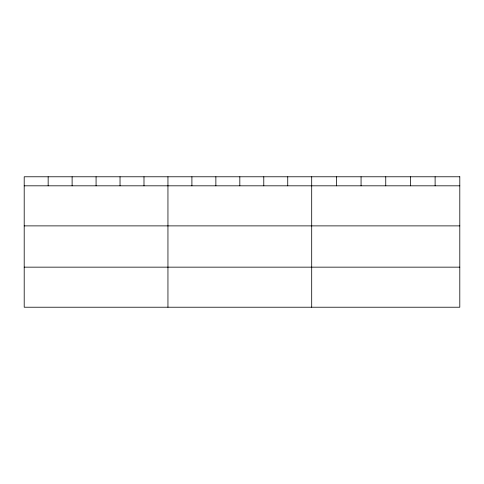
<?xml version="1.0" encoding="UTF-8"?>
<svg xmlns="http://www.w3.org/2000/svg" width="484" height="484" viewBox="0 0 484 484"><rect width="100%" height="100%" fill="white"/><g stroke="black" fill="none" stroke-linecap="round" stroke-linejoin="round"><path stroke-width="0.73" d="M24.2 185.82L459.8 185.82M24.2 225.883L459.8 225.883M24.2 267.156L459.8 267.156M435.116 176.781L435.116 185.82M410.432 176.781L410.432 185.82M385.748 176.781L385.748 185.82M361.064 176.781L361.064 185.82M336.38 176.781L336.38 185.82M311.696 176.781L311.696 307.219M287.738 176.781L287.738 185.82M263.78 176.781L263.78 185.82M239.822 176.781L239.822 185.82M215.864 176.781L215.864 185.82M191.906 176.781L191.906 185.82M167.948 176.781L167.948 307.219M143.99 176.781L143.99 185.82M120.032 176.781L120.032 185.82M96.074 176.781L96.074 185.82M72.116 176.781L72.116 185.82M48.158 176.781L48.158 185.82M459.8 176.781L24.2 176.781L24.2 307.219L459.8 307.219L459.8 176.781"/></g></svg>
